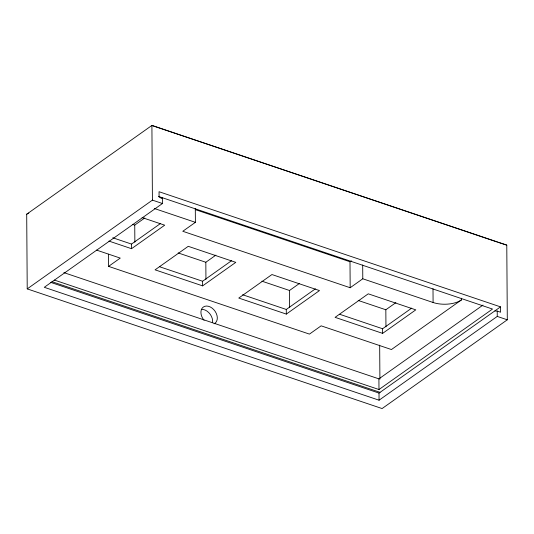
<?xml version="1.0" encoding="UTF-8"?>
<svg xmlns="http://www.w3.org/2000/svg" width="534" height="534" viewBox="0 0 534 534"><rect width="100%" height="100%" fill="white"/><g stroke="black" fill="none" stroke-linecap="round" stroke-linejoin="round"><path stroke-width="0.8" d="M26.7 214.201L151.903 125.443L506.779 245.113L507.3 319.799L382.097 408.557L27.221 288.887L26.7 214.201L28.823 213.113M27.221 288.887L152.424 200.13L162.47 203.514L162.429 198.181L159.079 197.053L159.045 191.719L500.532 306.87L500.565 312.21L497.221 311.075L494.871 310.955M162.47 203.514L44.275 287.305L379.06 400.206L497.254 316.415L507.3 319.799M132.372 224.293L134.742 225.094L144.821 217.945M112.794 237.77L131.498 244.078L160.607 223.439M108.929 241.081L131.531 248.697L164.699 225.188L142.104 217.565M108.495 254.204L108.582 266.373L120.257 258.096L96.561 250.106M195.297 208.547L195.397 222.338L182.782 231.282L350.177 287.733L362.786 278.788L433.094 302.498A20.412 10.019 -0.4 0 0 461.516 299.861L461.503 298.239M178.176 252.936L205.83 262.261L215.91 255.112M159.719 266.786L202.586 281.244L231.689 260.605M202.62 285.864L235.788 262.354L188.248 246.321L155.074 269.837L202.62 285.864L202.586 281.244M261.874 281.164L289.521 290.483L299.601 283.34M195.23 209.582L349.997 261.767L351.325 260.826M242.636 294.748L286.284 309.466L315.387 288.834M286.317 314.092L319.486 290.576L271.946 274.543L238.771 298.059L286.317 314.092L286.284 309.466M358.187 300.442L385.835 309.767L395.914 302.624M339.731 314.292L382.591 328.75L411.701 308.118M382.624 333.376L415.792 309.86L368.253 293.827L335.085 317.343L382.624 333.376L382.591 328.75M461.516 299.861L391.435 349.543L321.134 325.833L309.453 334.11L108.582 266.373M63.866 272.62L378.913 378.866L482.99 305.081M54.461 280.096L378.986 389.533L492.508 309.053L158.511 196.425M50.543 282.326L379.013 393.091L500.532 306.87M160.861 198.101L162.429 198.181M498.229 242.349L506.779 245.113M497.441 242.082L151.903 125.443L152.424 200.13M154.319 208.487L195.397 222.338M51.952 281.692L380.001 392.316M497.221 311.075L497.254 316.415M433.001 288.707L433.094 302.498M385.835 309.767L385.955 326.841M379.674 345.138L379.908 379.16M378.913 378.866L378.986 389.533M379.013 393.091L379.06 400.206M362.693 264.998L362.786 278.788M349.997 261.767L350.177 287.733M289.521 290.483L289.642 307.557M205.83 262.261L205.944 279.329M134.742 225.094L134.862 242.162M131.498 244.078L131.531 248.697M204.068 320.287A9.999 7.129 54.7 0 1 203.12 307.183A9.999 7.129 54.7 0 1 215.215 311.469A9.999 7.129 54.7 0 1 214.054 323.824M201.378 309.373A9.999 7.129 54.7 0 1 212.572 322.503"/></g></svg>
